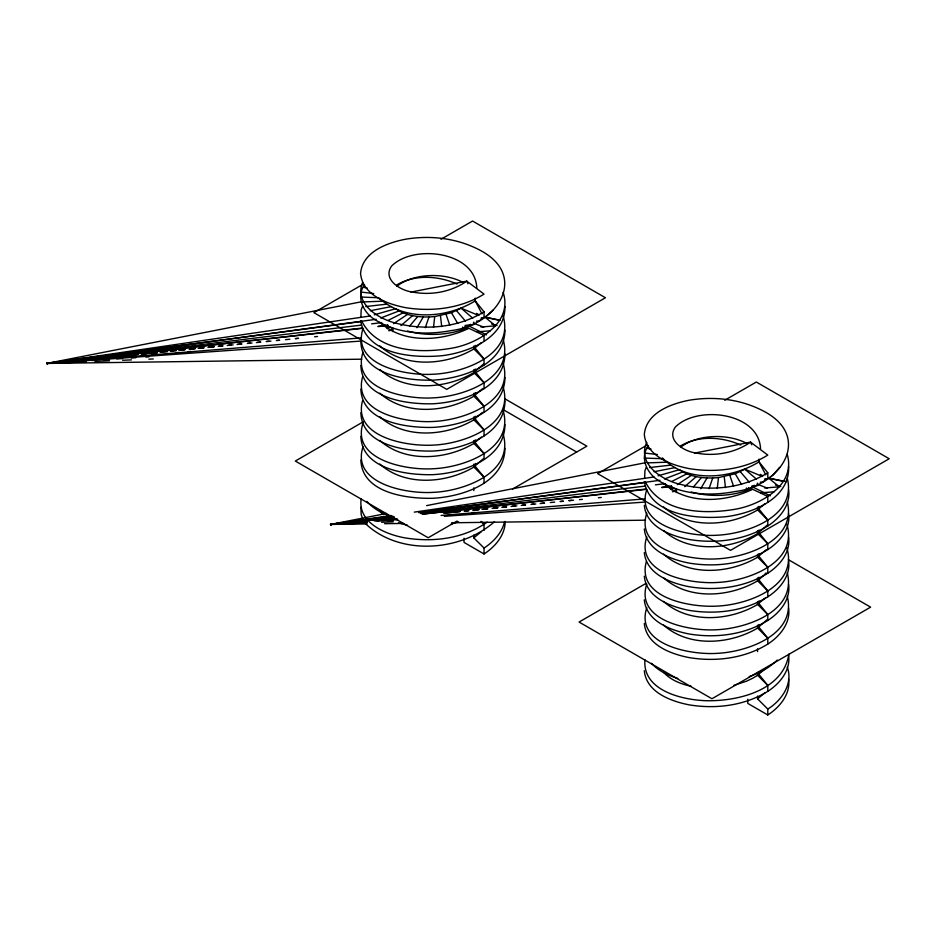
<?xml version="1.0" encoding="UTF-8"?>
<svg xmlns="http://www.w3.org/2000/svg" width="936" height="936" viewBox="0 0 936 936"><rect width="100%" height="100%" fill="white"/><g stroke="black" fill="none" stroke-linecap="round" stroke-linejoin="round"><path stroke-width="1.4" d="M476.787 287.995C475.441 251.269 413.244 243.933 391.494 266.163C382.204 279.607 400.83 290.768 412.472 292.044C431.075 295.636 451.164 292.009 466.807 281.139L484.041 294.103C460.758 308.506 431.905 312.039 405.206 307.581C386.919 303.978 362.513 294.969 360.559 273.429C362.513 251.889 386.919 242.88 405.206 239.277C429.296 235.17 454.861 237.873 476.927 248.66C530.63 274.201 497.94 325.003 451.608 330.502C426.172 335.357 398.011 333.918 375.5 320.018C363.73 313.303 355.434 296.969 364.537 284.883M760.547 448.987C759.201 412.261 697.004 404.925 675.254 427.155C665.952 440.599 684.59 451.76 696.232 453.036C714.835 456.628 734.924 453.001 750.567 442.131L767.789 455.095C744.518 469.498 715.666 473.043 688.966 468.573C670.679 464.97 646.273 455.961 644.307 434.421C646.273 412.881 670.679 403.872 688.966 400.269C713.057 396.174 738.609 398.865 760.675 409.664C814.378 435.193 781.689 486.006 735.368 491.494C709.933 496.349 681.759 494.91 659.26 481.01C647.478 474.295 639.194 457.961 648.297 445.887M505.229 521.481C505.054 535.357 495.132 546.764 484.041 553.972L464.022 542.412L464.022 538.247M788.861 654.135C783.186 690.405 738.492 701.076 707.207 700.748C682.987 700.151 642.307 690.967 644.927 659.798M433.508 327.46L434.737 316.567L451.456 312.753L461.167 308.201L478.659 315.479M717.257 488.452L718.497 477.571L735.205 473.745L744.916 469.205L762.407 476.482M360.863 341.827C361.822 375.125 407.265 380.776 432.888 380.156C462.056 378.577 504.516 365.192 504.972 330.115M360.863 365.45C361.822 398.748 407.265 404.399 432.888 403.779C462.056 402.199 504.516 388.814 504.972 353.738M360.863 389.072C361.822 422.37 407.265 428.021 432.888 427.401C462.056 425.821 504.516 412.448 504.972 377.36M360.863 412.694C361.822 445.992 407.265 451.643 432.888 451.035C462.056 449.455 504.516 436.071 504.972 400.982M360.863 436.316C361.822 469.626 407.265 475.277 432.888 474.657C462.056 473.078 504.516 459.693 504.972 424.605M360.863 459.95C361.822 493.249 407.265 498.9 432.888 498.28C462.056 496.7 504.516 483.315 504.972 448.239M361.179 498.806C357.47 522.814 385.948 534.538 405.206 537.919C433.052 542.47 463.718 538.738 487.153 522.136M360.863 507.195L361.179 514.636L363.016 519.503M504.609 521.527C502.024 532.9 493.518 541.804 484.041 548.063L484.041 553.972M644.307 481.677C650.754 516.309 697.987 519.293 726.09 516.684C752.731 513.361 790.241 498.42 788.603 466.292M425.295 327.694L428.98 316.988L434.737 316.567M709.043 488.686L712.729 477.98L718.497 477.571M362.56 282.543C353.855 303.907 379.021 319.34 396.724 323.376C425.763 330.677 458.242 327.612 484.041 311.817L475.231 300.889L475.231 298.139M362.56 306.166L361.179 309.816L360.863 317.245M363.016 328.571C350.871 365.906 407.031 375.921 432.888 374.248C462.969 373.16 514.636 355.048 503.123 315.959M363.016 352.193C350.871 389.528 407.031 399.555 432.888 397.87C462.712 396.642 513.337 379.396 503.498 340.751M362.56 377.032C352.568 413.817 407.195 422.955 432.888 421.504C462.969 420.404 514.636 402.293 503.123 363.215M362.56 400.666C352.568 437.44 407.195 446.577 432.888 445.126C462.969 444.027 514.636 425.927 503.123 386.837M363.016 423.072C350.871 460.407 407.031 470.422 432.888 468.749C462.969 467.661 514.636 449.549 503.123 410.459M363.016 446.694C350.871 484.029 407.031 494.044 432.888 492.371C462.969 491.283 514.636 473.171 503.123 434.082M646.776 442.318C636.714 463.94 662.302 480.425 680.472 484.368C709.523 491.669 741.991 488.615 767.789 472.809L758.991 461.893L758.991 459.143M646.308 467.158L644.927 470.808L644.623 478.249M646.776 489.563C634.62 526.898 690.791 536.925 716.648 535.252C746.46 534.011 797.086 516.766 787.258 478.12M646.776 513.185C634.62 550.52 690.791 560.547 716.648 558.874C746.46 557.634 797.086 540.388 787.258 501.755M646.776 536.819C634.62 574.154 690.791 584.169 716.648 582.496C746.729 581.396 798.396 563.296 786.883 524.207M646.308 561.659C636.328 598.432 690.955 607.569 716.648 606.118C746.729 605.03 798.396 586.919 786.883 547.829M646.776 584.064C634.62 621.399 690.791 631.414 716.648 629.741C746.46 628.512 797.086 611.267 787.258 572.621M646.776 607.686C634.62 645.021 690.791 655.048 716.648 653.375C746.46 652.135 797.086 634.889 787.258 596.244M361.635 320.943C377.547 352.369 421.083 353.504 451.608 348.215C477.301 343.898 513.373 323.212 503.123 292.336M645.395 481.946C661.307 513.361 704.843 514.496 735.368 509.219C760.687 504.796 796.126 485.059 787.258 454.498M416.976 327.694L423.283 316.965L428.98 316.988M700.725 488.697L707.031 477.957L712.729 477.98M779.583 467.392L773.054 474.997L768.772 478.191L779.29 486.802L764.724 488.03M407.464 331.005A57.88 33.415 0 0 0 462.641 329.647L464.981 326.559M691.213 491.997A57.88 33.415 0 0 0 746.402 490.651L748.73 487.551M409.687 325.962L417.748 316.52L423.283 316.965M693.447 486.954L701.509 477.512L707.031 477.957M465.016 329.027L470.445 324.289M748.765 490.019L754.205 485.281M482.473 317.877L479.372 320.896L476.471 321.177M481.432 342.564L473.803 348.859L484.041 359.061L484.041 364.97M483.479 364.104L473.803 372.481L484.041 382.695L484.041 388.592M482.45 388.779L473.803 396.115L484.041 406.318L484.041 412.226M482.45 412.402L473.803 419.737L484.041 429.94L484.041 435.848M481.432 437.065L473.803 443.36L484.041 453.562L484.041 459.471M483.479 458.605L473.803 466.982L484.041 477.185L484.041 483.093M481.432 531.566L473.803 537.861L484.041 548.063M766.233 478.881L763.132 481.888L760.231 482.18M765.18 503.568L757.563 509.851L767.789 520.065L767.789 525.973C744.518 540.365 715.666 543.91 688.966 539.452C670.679 535.848 646.273 526.839 644.307 505.3M767.227 525.108L757.563 533.485L767.789 543.687L767.789 549.596C744.518 563.999 715.666 567.532 688.966 563.074C670.679 559.471 646.273 550.462 644.307 528.922M766.21 549.771L757.563 557.107L767.789 567.31L767.789 573.218C744.518 587.621 715.666 591.166 688.966 586.696C670.679 583.093 646.273 574.084 644.307 552.544M766.21 573.394L757.563 580.73L767.789 590.932L767.789 596.84C744.518 611.243 715.666 614.788 688.966 610.319C670.679 606.715 646.273 597.706 644.307 576.166M765.18 598.057L757.563 604.352L767.789 614.554L767.789 620.463C744.518 634.865 715.666 638.41 688.966 633.953C670.679 630.337 646.273 621.34 644.307 599.8M767.227 619.597L757.563 627.974L767.789 638.188L767.789 644.085C744.518 658.488 715.666 662.033 688.966 657.575C670.679 653.96 646.273 644.962 644.307 623.423M766.21 667.894L757.563 675.23L767.789 685.433L767.789 691.341C744.518 705.744 715.666 709.289 688.966 704.82C670.679 701.216 646.273 692.207 644.307 670.667M765.18 692.558L757.563 698.853L767.789 709.055L767.789 714.964L747.782 703.416L747.782 699.239M493.33 309.956L485.023 317.199L495.53 325.81L480.964 327.027M494.477 521.715C460.57 551.725 400.093 555.914 366.058 524.183M777.184 660.091C769.427 667.813 759.459 673.054 749.174 676.588M400.924 325.646L412.472 315.666L417.748 316.52M684.684 486.65L696.232 476.658L701.509 477.512M360.559 320.674C367.006 355.306 414.227 358.301 442.33 355.68C468.725 352.287 505.3 338.013 504.972 306.493M767.789 525.973C779.77 518.275 790.78 505.007 788.603 489.914M767.789 549.596C779.77 541.909 790.78 528.641 788.603 513.548M767.789 596.84C779.77 589.154 790.78 575.886 788.603 560.793M767.789 620.463C779.77 612.776 790.78 599.508 788.603 584.415M767.789 644.085C779.77 636.398 790.78 623.13 788.603 608.037M767.789 691.341C779.77 683.654 790.78 670.387 788.603 655.294M767.789 709.055C781.583 700.643 793.435 683.701 787.258 667.122M767.789 714.964C779.77 707.277 790.78 694.009 788.603 678.916M393.529 323.657L407.546 314.426L412.472 315.666M677.29 484.661L691.306 475.418L696.232 476.658M475.231 345.396L475.231 348.145C447.291 365.379 405.475 368.913 379.794 345.91M475.231 369.018L475.231 371.767C447.291 389.002 405.475 392.535 379.794 369.533M475.231 392.64L475.231 395.39C447.291 412.624 405.475 416.157 379.794 393.155M475.231 416.263L475.231 419.012C447.291 436.246 405.475 439.791 379.794 416.789M475.231 439.885L475.231 442.634C447.291 459.868 405.475 463.414 379.794 440.411M475.231 463.519L475.231 466.268C447.291 483.491 405.475 487.036 379.794 464.034M758.991 506.388L758.991 509.137C731.039 526.371 689.235 529.905 663.542 506.902M758.991 530.01L758.991 532.76C731.039 549.994 689.235 553.527 663.542 530.525M758.991 553.632L758.991 556.382C731.039 573.616 689.235 577.161 663.542 554.159M758.991 577.266L758.991 580.004C731.039 597.238 689.235 600.783 663.542 577.781M758.991 600.889L758.991 603.638C731.039 620.872 689.235 624.406 663.542 601.403M758.991 624.511L758.991 627.26C731.039 644.495 689.235 648.028 663.542 625.026M758.991 671.755L758.991 674.505L752.626 678.272L746.402 681.244L733.719 685.374M396.829 284.883C414.917 274.271 438.317 275.629 457.002 284.041M680.589 445.875C698.665 435.263 722.077 436.632 740.75 445.045M362.513 284.579L313.888 312.647L446.764 389.364L605.44 297.753L472.563 221.036L440.961 239.277M363.308 421.785L295.308 461.05L428.185 537.767L457.142 521.036M512.565 489.048L586.86 446.156L504.598 398.654M646.261 445.571L597.636 473.639L730.525 550.356L889.2 458.745L756.323 382.028L724.721 400.28M645.805 583.502L579.056 622.042L711.933 698.759L870.62 607.148L788.358 559.658M388.007 320.451L403.065 312.835L407.546 314.426M671.767 481.455L686.813 473.827L691.306 475.418M484.041 341.347L484.041 335.439L468.866 328.279C441.546 341.581 403.474 343.945 379.794 322.288M767.789 502.339L767.789 496.443L752.626 489.271C725.306 502.573 687.223 504.937 663.542 483.28M380.741 317.994L399.075 310.916L403.065 312.835M664.501 478.986L682.835 471.908L686.813 473.827M458.605 521.75L451.152 524.055M374.26 314.824L395.682 308.716L399.075 310.916M658.02 475.816L679.431 469.72L682.835 471.908M362.173 301.638L46.847 363.425L361.741 359.19M410.904 292.09L466.807 281.139L467.93 283.772M370.305 310.729L391.505 306.575M388.674 330.747L392.909 329.917L390.839 327.308L386.662 327.787M367.041 523.938L330.595 524.429L386.498 513.466M426.629 505.604L645.934 462.63M694.664 453.082L750.567 442.131L751.69 444.764M654.053 471.721L675.254 467.567M672.434 491.739L676.669 490.909L674.587 488.3L670.422 488.779M370.246 315.97L46.8 363.437L86.206 361.787M367.041 522.896L330.595 524.429L391.201 515.525M414.309 512.132L654.007 476.962M103.299 355.68L46.8 363.437L73.031 361.752M106.201 355.282L110.542 354.685M120.686 353.293L123.587 352.895M126.477 352.498L129.379 352.1M133.719 351.503L136.621 351.105M162.7 347.525L165.59 347.127M356.791 522.744L330.56 524.429L366.772 519.457M369.673 519.059L387.059 516.672M434.866 510.108L442.108 509.114M446.449 508.517L449.35 508.119M488.463 502.761L491.365 502.363M376.19 319.305L46.8 363.437L360.29 341.125M367.041 521.832L330.595 524.429L391.236 516.298M418.685 512.624L659.95 480.297M361.202 321.528L46.847 363.425L59.881 362.466M343.641 523.47L330.56 524.429L366.818 519.597M371.159 519.012L392.886 516.122M434.901 510.518L644.962 482.52M361.46 325.096L46.835 363.425L67.158 361.787M371.604 323.856L381.759 322.616M350.906 522.791L330.56 524.429L392.933 516.824M420.486 513.466L645.208 486.088M655.364 484.848L665.508 483.608M365.8 306.552L386.662 304.165M649.561 467.555L670.422 465.157M62.759 361.624L46.8 363.437L360.875 337.919M366.947 521.469L330.595 524.417L346.519 522.616M362.127 328.08L46.835 363.425L77.407 360.886M378.109 326.29L386.825 325.307M350.895 522.58L330.56 524.429L394.524 517.257L330.595 524.417L366.982 521.387M645.887 489.072L422.124 514.156L645.887 489.388M661.869 487.282L670.585 486.299M362.127 328.396L46.835 363.425L59.951 362.326M378.109 326.617L388.276 325.482M661.869 487.609L672.036 486.474M77.29 360.161L46.8 363.437L67.135 361.589M347.97 522.709L330.56 524.429L350.883 522.241M353.785 521.925L361.039 521.153M59.904 362.045L46.847 363.425L64.221 361.717M330.595 524.417L343.652 523.048M78.799 360.091L46.847 363.425L138.528 354.299M83.152 359.635L88.967 359.026M91.868 358.722L99.134 357.961M102.036 357.657L107.851 357.049M481.127 318.029L484.041 317.725L484.041 311.817M330.56 524.429L366.912 520.79L330.595 524.417L362.548 521.083M377.079 519.562L382.882 518.953M385.796 518.649L391.599 518.041M764.887 479.021L767.789 478.717L767.789 472.809M62.852 361.822L46.8 363.437L138.364 354.276M141.266 353.983L147.081 353.41M149.982 353.118L157.248 352.392M160.15 352.1L165.964 351.515M170.329 351.082L176.132 350.497M179.045 350.216L184.848 349.631M189.212 349.198L195.016 348.613M199.38 348.18L203.732 347.747M208.096 347.303L213.899 346.73M218.263 346.297L222.616 345.852M228.431 345.279L231.332 344.986M237.147 344.401L241.511 343.968M247.315 343.383L250.228 343.091M257.482 342.365L260.395 342.085M266.198 341.5L269.112 341.207M276.377 340.482L279.279 340.189M295.261 338.598L298.163 338.305M372.727 520.217L394.512 518.029L374.26 520.077M443.91 513.092L449.725 512.519M454.077 512.074L459.892 511.501M464.244 511.068L468.608 510.623M472.961 510.19L478.776 509.605M483.128 509.172L487.492 508.739M493.307 508.154L497.659 507.721M502.024 507.289L506.376 506.856M512.191 506.271L515.092 505.978M522.358 505.253L525.26 504.96M531.075 504.387L533.976 504.094M541.242 503.369L544.144 503.077M560.126 501.474L563.027 501.181M568.842 500.608L571.744 500.315M141.43 354.007L157.447 352.416M160.349 352.123L167.626 351.398M170.539 351.117L176.354 350.532M179.267 350.24L185.094 349.666M189.458 349.233L195.273 348.648M198.186 348.356L204.013 347.782M208.377 347.35L214.192 346.765M218.568 346.332L222.932 345.899M227.296 345.466L233.111 344.881M237.487 344.448L241.851 344.015M247.666 343.43L252.03 342.997M256.394 342.564L260.77 342.131M266.584 341.546L270.949 341.113M276.775 340.529L279.688 340.248M285.503 339.663L289.868 339.23M295.694 338.645L298.607 338.364M314.613 336.761L317.515 336.48M444.109 513.115L460.114 511.524M464.478 511.091L468.842 510.658M473.218 510.225L479.033 509.64M481.946 509.348L487.761 508.774M492.137 508.342L497.952 507.757M502.316 507.324L506.68 506.891M511.044 506.458L516.871 505.873M521.235 505.44L525.599 505.007M531.426 504.422L535.79 503.989M540.154 503.556L544.518 503.123M550.345 502.538L554.709 502.105M560.524 501.532L563.437 501.24M569.264 500.655L573.628 500.222M579.442 499.648L582.356 499.356M598.361 497.765L601.275 497.472M70.036 361.319L75.851 360.793M83.105 360.126L86.018 359.869M465.098 325.412L473.803 324.616L473.803 322.113M353.796 522.311L359.599 521.785M377.032 520.205L379.934 519.936M751.748 486.135L757.563 485.608L757.563 483.105M463.484 328.501L466.397 328.255M80.274 360.641L89.049 359.915M91.915 359.67L100.69 358.944M105.019 358.582L112.332 357.973M116.661 357.61L122.511 357.131M128.302 356.639L134.152 356.16M141.406 355.551L145.794 355.189M151.585 354.709L157.447 354.217M164.689 353.609L167.626 353.363M176.331 352.638L179.267 352.404M187.972 351.679L190.909 351.433M463.051 328.758L468.866 328.279M375.675 520.673L384.439 519.936M387.317 519.702L396.08 518.965M448.438 514.613L451.386 514.367M471.732 512.671L474.669 512.425M746.799 489.762L752.626 489.271M374.213 520.884L397.472 518.989M441.09 515.443L644.623 498.911M477.185 331.8L490.277 330.841M760.945 492.804L774.037 491.833M377.255 521.106L397.66 519.655M444.307 516.333L644.05 502.129M80.32 361.284L83.234 361.097M91.985 360.535L96.349 360.255M103.639 359.798L109.465 359.424M116.754 358.956L122.593 358.582M131.332 358.02L135.708 357.739M145.911 357.084L148.824 356.897M364.081 522.276L366.994 522.089M387.399 520.79L393.225 520.416M765.238 478.881L767.789 478.717M765.238 573.382L767.789 573.218C779.77 565.531 790.78 552.263 788.603 537.17M94.957 361.413L109.535 360.805M122.651 360.255L131.403 359.892M148.894 359.155L153.27 358.979M381.619 522.288L393.284 521.797M362.583 301.954L383.818 301.158M647.759 462.899L667.567 462.15M384.544 523.692L403.486 523.446M451.597 522.791L645.501 520.182M360.559 297.051L378.951 297.742M644.307 458.043L662.7 458.745M361.179 292.09L373.686 293.53M644.927 453.094L657.446 454.522M363.016 287.223L367.263 288.054M484.38 317.058L499.929 320.1M646.776 448.227L651.011 449.058M769.556 478.331L786.509 481.654M407.511 525.283L398.408 522.861M691.271 686.287C681.057 684.181 670.714 680.121 663.542 672.282M485.023 317.199L499.719 320.416M768.772 478.191L783.479 481.408M491.681 324.031L497.039 325.564M775.441 485.035L780.799 486.556M394.103 517.433C383.982 514.355 373.955 509.523 366.9 501.439M677.851 678.424C668.128 675.453 658.441 670.925 651.491 663.308M473.265 323.131L483.736 327.167M757.013 484.123L767.497 488.159M468.948 325.95L486.509 334.842M752.708 486.954L770.269 495.834M760.289 474.388L762.793 475.827M476.529 313.396L479.033 314.835M504.516 410.401L576.646 452.053M744.916 469.205L756.475 479.185M461.167 308.201L472.727 318.193M379.794 298.666C405.475 321.668 447.291 318.123 475.231 300.889L482.005 313.841M379.794 511.278L383.245 514.671M480.964 521.375L484.041 524.441L484.041 530.349M740.271 471.65L749.233 482.145M456.511 310.658L465.473 321.153M758.991 509.137L767.789 520.065M758.991 532.76L767.789 543.687M758.991 556.382L767.789 567.31M758.991 580.004L767.789 590.932M758.991 603.638L767.789 614.554M758.991 627.26L767.789 638.188M758.991 674.505L767.789 685.433M475.231 348.145L484.041 359.061M475.231 371.767L484.041 382.695M475.231 395.39L484.041 406.318M475.231 419.012L484.041 429.94M475.231 442.634L484.041 453.562M475.231 466.268L484.041 477.185M482.274 522.253L484.041 524.441M662.267 457.844C686.813 483.268 730.759 479.232 758.991 461.893L765.765 474.833M735.205 473.745L741.523 484.474M451.456 312.753L457.762 323.482M729.834 475.441L733.52 486.147M446.074 314.438L449.76 325.143M724.23 476.716L725.47 487.609M440.47 315.725L441.71 326.617M757.563 507.113L757.563 509.851M757.563 530.735L757.563 533.485M757.563 554.358L757.563 557.107M757.563 577.98L757.563 580.73M757.563 601.602L757.563 604.352M757.563 625.225L757.563 627.974M757.563 648.859L757.563 651.608M757.563 672.481L757.563 675.23M757.563 696.103L757.563 698.853M746.402 488.019L746.402 490.651M676.4 488.604L676.4 492.523M671.311 485.655L671.311 489.774M473.803 346.109L473.803 348.859M473.803 369.732L473.803 372.481M473.803 393.366L473.803 396.115M473.803 416.988L473.803 419.737M473.803 440.61L473.803 443.36M473.803 464.233L473.803 466.982M473.803 487.855L473.803 490.604M473.803 535.111L473.803 537.861M462.641 327.015L462.641 329.647M392.64 327.612L392.64 331.531M387.551 324.663L387.551 328.782M680.589 447.361A44.074 25.447 0 0 1 746.472 443.255M396.829 286.357A44.074 25.447 0 0 1 462.723 282.262"/></g></svg>
